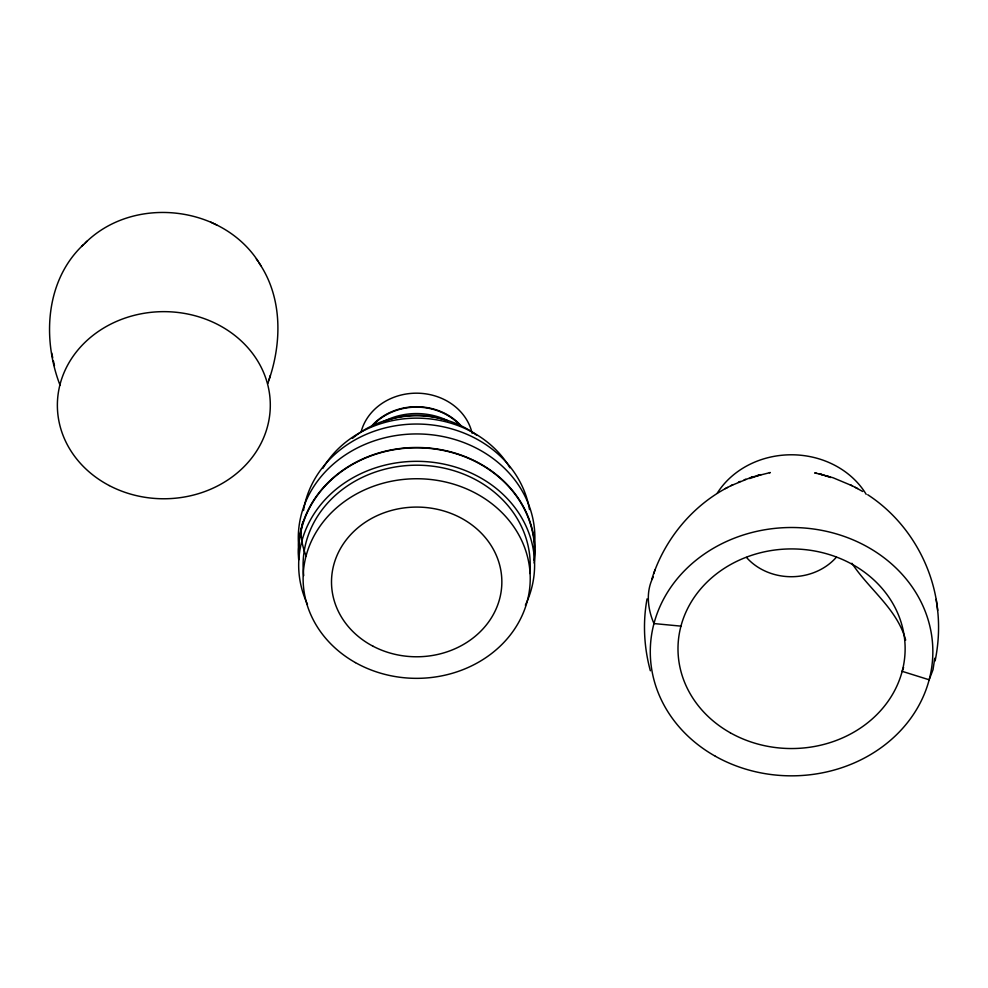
<?xml version="1.0" encoding="UTF-8"?>
<svg xmlns="http://www.w3.org/2000/svg" width="988" height="988" viewBox="0 0 988 988"><rect width="100%" height="100%" fill="white"/><g stroke="black" fill="none" stroke-linecap="round" stroke-linejoin="round"><path stroke-width="1.48" d="M934.747 658.23L933.03 669.666L929.152 679.781L902.155 671.334L903.575 667.493M647.041 598.901C642.669 622.699 644.003 647.449 650.351 670.766M935.117 660.91C938.798 642.78 939.674 624.021 937.044 605.681M269.008 379.886C282.062 341.934 282.346 297.104 259.054 262.969M267.933 383.48L270.354 375.317M651.734 579.388C663.825 540.473 691.415 506.474 727.539 487.442M302.995 521.689C299.092 532.94 301.97 545.166 306.07 555.948M653.661 573.855L655.143 569.619M653.315 576.918C645.609 591.404 647.597 608.991 653.97 623.564L680.954 626.133M83.61 244.505C45.46 280.024 42.064 338.835 60.058 385.234M85.24 242.962C134.356 194.13 225.98 205.529 260.857 265.673M81.609 246.432L87.154 241.121M730.935 485.688L751.399 477.266L770.319 472.548L769.417 472.733M725.353 488.578L732.935 484.663M749.657 478.563L761.168 474.586M738.481 482.119L740.345 481.391M744.162 479.847L745.817 479.192M751.399 477.266L753.054 476.784M757.043 475.586L758.463 475.191M816.792 473.363L814.692 472.919L822.942 474.82M821.621 474.45L819.126 473.907L833.082 477.76L852.261 485.8M826.474 475.747L828.006 476.179M823.572 475.105L822.115 474.635L830.624 477.5M216.878 225.079L210.765 222.139M855.324 487.393L862.685 491.493M850.236 484.762L857.522 488.517M867.723 494.729C906.861 520.207 932.993 564.024 937.698 610.399M256.337 258.918L258.09 261.536M851.928 563.259C868.995 589.379 897.178 608.855 905.675 640.101M51.685 352.951L52.722 357.755M53.438 361.065L54.464 365.795M936.155 599.383L936.809 604.076M307.466 604.335A117.98 103.678 -0.1 0 1 417.22 461.322A117.98 103.678 -0.1 0 1 525.369 605.187M298.672 559.591A118.301 103.962 -0.1 0 1 418.653 447.502A118.301 103.962 -0.1 0 1 534.175 563.061M371.451 426.211A56.785 49.906 -0.1 0 1 461.31 426.013M303.724 575.609A113.558 99.8 -0.1 0 1 415.491 465.2A113.558 99.8 -0.1 0 1 529.79 573.497M299.006 559.566A117.98 103.678 -0.1 0 1 417.084 447.774A117.98 103.678 -0.1 0 1 534.162 560.282M298.956 548.958A118.301 103.962 -0.1 0 1 416.973 433.942A118.301 103.962 -0.1 0 1 534.15 549.513M303.514 510.512A114.163 100.319 -0.1 0 1 416.047 424.037A114.163 100.319 -0.1 0 1 529.482 509.512M352.444 438.376A92.736 81.498 -0.1 0 1 476.698 435.226M383.591 421.518A64.405 56.6 -0.1 0 1 447.786 420.69M371.809 426.446A56.341 49.511 -0.1 0 1 460.964 426.248M361.126 431.781A56.785 49.906 -0.1 0 1 417.294 393.187A56.785 49.906 -0.1 0 1 472.103 433.226M836.342 557.232A56.785 49.906 -0.1 0 1 746.483 557.43M717.313 493.074A84.709 74.446 -0.1 0 1 792.203 454.789A84.709 74.446 -0.1 0 1 866.192 494.333M322.817 468.411A105.444 92.662 -0.1 0 1 416.183 418.146A105.444 92.662 -0.1 0 1 509.944 467.769M384.814 421.172A77.916 68.481 -0.1 0 1 446.354 420.456M373.007 646.214A85.178 74.853 -0.1 0 0 501.842 582.994A85.178 74.853 -0.1 0 0 375.168 516.588A85.178 74.853 -0.1 0 0 373.007 646.214M355.433 662.615A113.558 99.8 -0.1 0 0 530.111 583.081A113.558 99.8 -0.1 0 0 364.461 489.937A113.558 99.8 -0.1 0 0 355.433 662.615M109.26 485.565A106.469 93.564 -0.1 0 0 270.292 406.537A106.469 93.564 -0.1 0 0 111.965 323.521A106.469 93.564 -0.1 0 0 109.26 485.565M730.33 732.812A113.558 99.8 -0.1 0 0 905.008 653.266A113.558 99.8 -0.1 0 0 739.345 560.122A113.558 99.8 -0.1 0 0 730.33 732.812M715.386 756.265A141.272 124.155 -0.1 0 0 932.697 657.304A141.272 124.155 -0.1 0 0 726.612 541.436A141.272 124.155 -0.1 0 0 715.386 756.265"/></g></svg>
